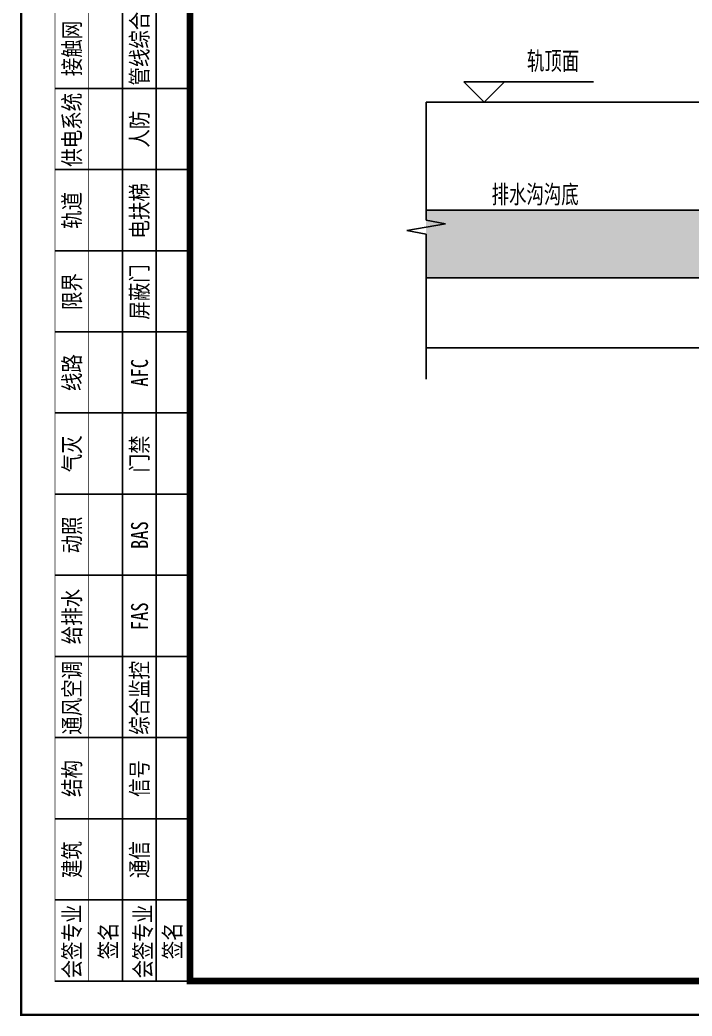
# Model space of a CAD drawing. Header units: inches. Extents: x 536665 to 586219, y -13730 to -6296.
# Drawn here: x 575710 to 578197, y -13730 to -10047 of the extents above; entities that cross this region are included whole.
import ezdxf
from ezdxf.enums import TextEntityAlignment as Align

# ---------------------------------------------------------------- set-up
doc = ezdxf.new("R2010")
doc.units = ezdxf.units.IN
doc.header["$MEASUREMENT"] = 0
for name, color, linetype in [('GesoftDrawFrameCountersignBlockLayer', 7, 'Continuous'), ('GesoftDrawFrameCountersignLayer', 7, 'Continuous'), ('GesoftDrawFrameFrameBlockLayer', 7, 'Continuous'), ('GesoftDrawFrameInLineLayer', 85, 'Continuous'), ('GesoftDrawFrameOutLineLayer', 180, 'Continuous'), ('GesoftDrawFrameTitleLayer', 7, 'Continuous'), ('PUB_TEXT', 7, 'Continuous'), ('尺寸标注', 7, 'Continuous'), ('文字说明', 7, 'Continuous')]:
    doc.layers.add(name, color=color, linetype=linetype)
doc.styles.add('图标注', font='SimSun.ttf', dxfattribs={"width": 0.7})
doc.styles.add('宋体样式', font='SimSun.ttf', dxfattribs={"width": 0.8})
doc.styles.add('宋体样式宽度0.8', font='SimSun.ttf', dxfattribs={"width": 0.8})
doc.styles.add('条形码', font='BC_C39.FBC', dxfattribs={"height": 11})

# ---------------------------------------------------------------- blocks, each defined once
blk = doc.blocks.new('杭州4号线二期会签定义_2e1cf7a908f61d0b50dc33cccab90907')
at = {"layer": 'GesoftDrawFrameCountersignLayer', "color": 7}
for p, q in [((0, 132), (-20, 132)), ((0, 120), (-20, 120)), ((0, 108), (-20, 108)), ((0, 96), (-20, 96)), ((0, 84), (-20, 84)), ((0, 72), (-20, 72)), ((0, 60), (-20, 60)), ((0, 48), (-20, 48)), ((0, 36), (-20, 36)), ((0, 24), (-20, 24)), ((0, 12), (-20, 12)), ((0, 0), (-20, 0))]:
    blk.add_line(p, q, dxfattribs=at)
for points in [[(0, 285), (0, 0)], [(-10, 204), (-10, 0)], [(-5, 204), (-5, 0)]]:
    blk.add_lwpolyline(points, dxfattribs=at)
at = {"layer": 'GesoftDrawFrameCountersignLayer', "color": 7, "const_width": 0.1}
for points in [[(-20, 282), (-20, 0)], [(-15, 204), (-15, 0)]]:
    blk.add_lwpolyline(points, dxfattribs=at)
at = {"layer": 'GesoftDrawFrameCountersignLayer', "color": 7, "style": '宋体样式宽度0.8', "width": 0.8}
for s, p in [('管线综合', (-6.23, 132.42)), ('接触网', (-16.23, 133.8)), ('供电系统', (-16.23, 120.42)), ('人防', (-6.23, 123.23)), ('电扶梯', (-6.23, 109.8)), ('轨道', (-16.23, 111.23)), ('屏蔽门', (-6.23, 97.8)), ('限界', (-16.23, 99.23)), ('线路', (-16.23, 87.23)), ('AFC', (-6.23, 87.9)), ('气灭', (-16.23, 75.23)), ('门禁', (-6.23, 75.23)), ('动照', (-16.23, 63.23)), ('BAS', (-6.23, 63.9)), ('给排水', (-16.23, 49.8)), ('FAS', (-6.23, 51.9)), ('综合监控', (-6.23, 36.42)), ('通风空调', (-16.23, 36.42)), ('结构', (-16.23, 27.23)), ('信号', (-6.23, 27.23)), ('建筑', (-16.23, 15.23)), ('通信', (-6.23, 15.23)), ('会签专业   ', (-16.23, 0.39)), ('会签专业   ', (-5.73, 0.39)), ('签名', (-10.85, 3.22)), ('签名', (-1.35, 3.22))]:
    blk.add_text(s, height=2.5, rotation=90, dxfattribs=at).set_placement(p)
blk = doc.blocks.new('0_d99ac5e330684673bdd85ff840ac973b')
at = {"layer": 'GesoftDrawFrameInLineLayer', "color": 0, "const_width": 1}
blk.add_lwpolyline([(0, 0), (0, 287), (-390, 287), (-390, 0), (0, 0)], dxfattribs=at)
at = {"layer": 'GesoftDrawFrameOutLineLayer', "color": 0, "const_width": 0.35}
blk.add_lwpolyline([(5, -5), (5, 292), (-415, 292), (-415, -5), (5, -5)], dxfattribs=at)
blk = doc.blocks.new('GESOFT00000000NEW_049a35bf7f0736cc4250df00ece10f93_d99ac5e330684673bdd85ff840ac973b_2e1cf7a908f61d0b50dc33cccab90907')
at = {"layer": 'GesoftDrawFrameCountersignBlockLayer'}
blk.add_blockref('杭州4号线二期会签定义_2e1cf7a908f61d0b50dc33cccab90907', (-390, 0), dxfattribs=at)
at = {"layer": 'GesoftDrawFrameFrameBlockLayer'}
blk.add_blockref('0_d99ac5e330684673bdd85ff840ac973b', (0, 0), dxfattribs=at)
at = {"layer": 'GesoftDrawFrameTitleLayer', "color": 7, "style": '条形码', "width": 2}
blk.add_attdef('BARCODE', (-2.8, 60.5), '', height=6, rotation=90, dxfattribs=at)
at = {"layer": 'GesoftDrawFrameTitleLayer', "style": '宋体样式'}
for tag, height, width, p in [('GCMC0', 3.6, 0.8, (-40, 43.4)), ('SHEJI', 2.5, 0.8, (-154, 35.2)), ('SHEJI2', 2.5, 0.8, (-137.76, 35.27)), ('SJJD', 2.5, 0.8, (-14, 34.4)), ('JIAOHE', 2.5, 0.8, (-154, 28.8)), ('JIAOHE2', 2.5, 0.8, (-137.61, 28.83)), ('VERSION0', 2.5, 0.8, (-14, 26.4)), ('ZTSD', 2.5, 0.8, (-190, 24)), ('ZYFZR1', 2.5, 0.8, (-154, 22.4)), ('CEMING', 4, 0.7, (-84, 22.59)), ('ZYFZR2', 2.5, 0.8, (-137.76, 22.24)), ('BILI', 2.5, 0.8, (-14, 18.4)), ('XMFZR1', 2.5, 0.8, (-154, 16)), ('XMFZR2', 2.5, 0.8, (-137.98, 16.22)), ('DOCNAME0', 3.5, 0.9, (-84, 13.27)), ('SENHE', 2.5, 0.8, (-154, 9.6)), ('SENHE2', 2.5, 0.8, (-137.41, 9.52)), ('DOCNAME2', 3.5, 0.9, (-84, 9.42)), ('RIQI', 2.5, 0.8, (-14, 10.4)), ('XTSD', 2.5, 0.8, (-190, 4.8)), ('SENDING', 2.5, 0.8, (-154, 3.2)), ('SENDING2', 2.5, 0.8, (-137.41, 3.81)), ('TUHAO', 2.5, 0.8, (-91.5, 3.2)), ('PROJECTNO', 2.5, 0.8, (-47.5, 3.2)), ('PAGENUMBER', 2.5, 0.8, (-31.78, 3.83)), ('PAGECOUNT', 2.5, 0.8, (-10.8, 3.83))]:
    blk.add_attdef(tag, text='', height=height, dxfattribs=dict(at, width=width)).set_placement(p, align=Align.MIDDLE_CENTER)
blk.add_attdef('PIANMING', text='', height=4, dxfattribs=at).set_placement((-84, 31.09), align=Align.MIDDLE_CENTER)

msp = doc.modelspace()

# ---------------------------------------------------------------- hatches: boundary and pattern name
at = {"layer": '尺寸标注'}
h = msp.add_hatch(dxfattribs=at)
h.set_pattern_fill('混凝土', color=0, scale=20, style=0)
h.set_pattern_definition([(50, (657906.14, -15253.79), (143.45204, -12.55043), [15, -165]), (355, (657906.14, -15253.79), (-27.75027, 150.43843), [12, -132]), (100.4514, (657918.1, -15254.83), (115.70188, 137.8879), [12.74804, -140.22842]), (46.1842, (657906.14, -15213.79), (213.4482, -33.1038), [22.5, -247.5]), (96.6356, (657923.93, -15216.55), (186.93254, 194.8236), [19.12206, -210.3426]), (351.1842, (657906.14, -15213.79), (186.9324, 194.8237), [18, -198]), (21, (657926.14, -15223.79), (119.38141, -80.52378), [15, -165]), (326, (657926.14, -15223.79), (48.66307, 145.03), [12, -132]), (71.4514, (657936.09, -15230.5), (168.04453, 64.5061), [12.74804, -140.22842]), (37.5, (657906.14, -15253.787), (2.43197, 66.57877), [0, -130.4, 0, -134, 0, -132.5]), (7.5, (657906.14, -15253.79), (52.61391, 78.88234), [0, -76.4, 0, -127.4, 0, -50.5]), (327.5, (657861.54, -15253.787), (106.764487, -4.510974), [0, -50, 0, -156, 0, -207]), (317.5, (657841.54, -15253.79), (116.63723, 20.021), [0, -65, 0, -103.6, 0, -147])])
edge = h.paths.add_edge_path()
edge.add_line((579148.3, -10814.6), (579148.2, -10860))
edge.add_line((579148.2, -10860), (579148.3, -10860))
edge.add_line((579148.3, -10860), (579148.3, -11001))
edge.add_line((579148.3, -11001), (581158.3, -11001))
edge.add_line((581158.3, -11001), (581157.6, -10838.8))
edge.add_line((581157.6, -10838.8), (581085.7, -10826.1))
edge.add_line((581085.7, -10826.1), (581227.6, -10801.1))
edge.add_line((581227.6, -10801.1), (580123.2, -10801))
edge.add_line((580123.2, -10801), (579228.3, -10801))
edge.add_line((579228.3, -10801), (579228.2, -10807.4))
edge.add_line((579228.2, -10807.4), (579162, -10807.4))
edge.add_arc((579161.9, -10814.7), 7.2, 89.0405, 179.9942)
h.paths.add_polyline_path([(577212.9, -10751), (577212.9, -10838.8), (577212.9, -11001), (579398.3, -11001), (579647, -11001), (579648.3, -10961), (578648.3, -10961), (578648.3, -10751)])

# ---------------------------------------------------------------- linework, layer by layer
at = {"color": 2}
for p, q in [((577427.2, -10351), (577352.2, -10276)), ((577352.2, -10276), (577831.6, -10276)), ((577502.2, -10276), (577427.2, -10351))]:
    msp.add_line(p, q, dxfattribs=at)
at = {"color": 4, "linetype": 'ByBlock'}
msp.add_line((577212.9, -10751), (578648.3, -10751), dxfattribs=at)
at = {"layer": '尺寸标注', "color": 0}
for p, q in [((577212.9, -10351), (579173.3, -10351)), ((577212.9, -10351), (577212.9, -10788.1)), ((577212.9, -10788.1), (577284.8, -10800.7)), ((577284.8, -10800.7), (577141.1, -10826.1)), ((577141.1, -10826.1), (577212.9, -10838.8)), ((577212.9, -10838.8), (577212.9, -11375.4)), ((577212.9, -11259.8), (579198.6, -11259.8))]:
    msp.add_line(p, q, dxfattribs=at)
at = {"layer": '文字说明', "color": 4}
msp.add_line((581158.3, -11001), (577212.9, -11001), dxfattribs=at)

# ---------------------------------------------------------------- block references
at = {"layer": '尺寸标注', "color": 0, "xscale": 25, "yscale": 25, "zscale": 25}
msp.add_blockref('GESOFT00000000NEW_049a35bf7f0736cc4250df00ece10f93_d99ac5e330684673bdd85ff840ac973b_2e1cf7a908f61d0b50dc33cccab90907', (586089.8, -13600.4), dxfattribs=at)

# ---------------------------------------------------------------- texts
at = {"layer": 'PUB_TEXT', "style": '图标注', "width": 0.7}
for s, p in [('轨顶面', (577585.8, -10232.5)), ('排水沟沟底', (577454.8, -10725.9))]:
    msp.add_text(s, height=67.52, dxfattribs=at).set_placement(p)

doc.saveas('drawing.dxf')
